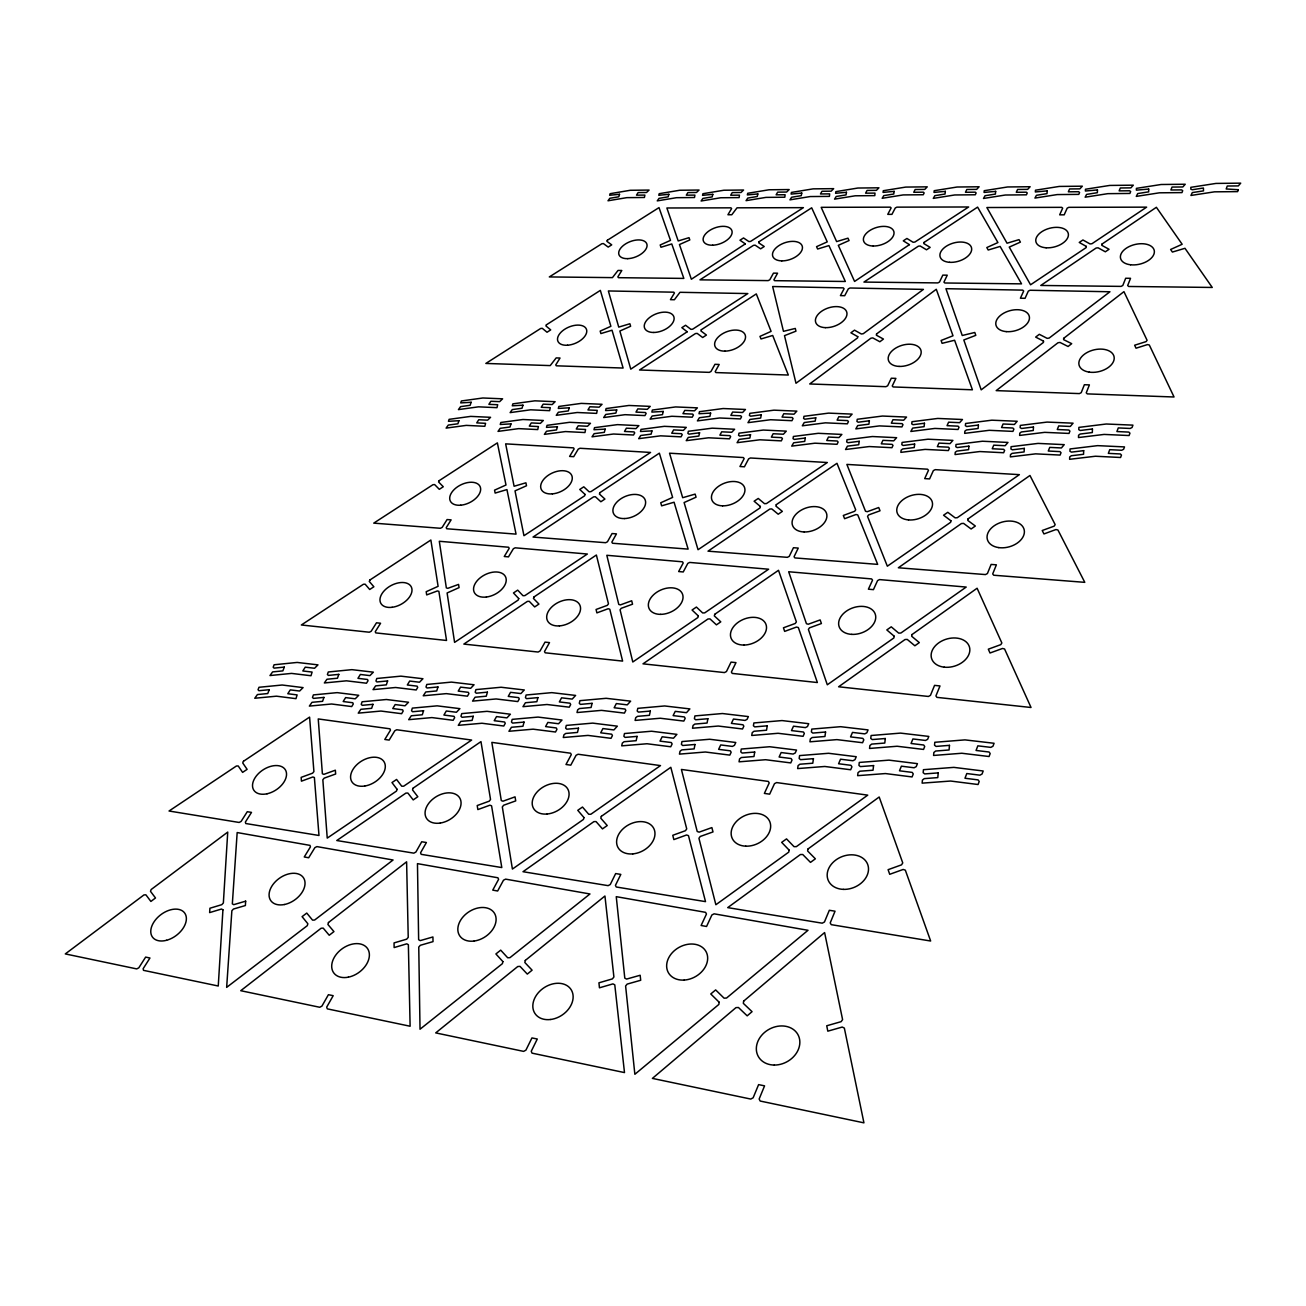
<?xml version="1.0" encoding="UTF-8"?>
<svg xmlns="http://www.w3.org/2000/svg" width="1306" height="1306" viewBox="0 0 1306 1306"><rect width="100%" height="100%" fill="white"/><g stroke="black" fill="none" stroke-linecap="round" stroke-linejoin="round"><path stroke-width="1.5" d="M1148.692 189.043L1148.676 191.851L1137.706 193.566L1136.302 196.39L1159.385 192.815L1181.963 192.602L1182.697 190.725L1181.669 189.892L1170.894 189.99L1172.053 187.068L1182.812 186.97L1185.228 184.244L1161.067 184.505L1136.4 188.358L1136.383 190.154L1148.692 189.043M1063.655 338.352L1063.623 339.642L1071.704 343.674L1068.079 346.482L1060.015 342.45L1057.974 342.76L996.184 390.625L1079.376 393.596L1081.221 392.665L1084.372 384.731L1089.4 384.895L1086.249 392.845L1087.294 393.89L1174.045 396.991L1149.313 344.996L1147.468 344.588L1136.024 348.212L1134.636 345.225L1146.064 341.617L1147.092 340.311L1123.944 291.646L1063.655 338.352M1092.436 428.988L1092.322 432.547L1080.144 434.049L1078.576 435.241L1078.495 437.543L1104.109 434.425L1129.07 435.535L1129.951 433.184L1128.841 432.09L1116.908 431.551L1118.279 427.927L1130.196 428.45L1132.073 427.47L1132.939 425.136L1106.247 424.009L1078.887 427.389L1078.789 429.658L1080.274 430.49L1092.436 428.988M1097.464 189.925L1097.367 192.7L1086.592 194.398L1085.155 197.19L1107.798 193.663L1129.886 193.451L1130.653 191.59L1129.674 190.774L1119.128 190.872L1120.336 187.982L1130.865 187.868L1133.298 185.174L1109.692 185.436L1085.466 189.239L1085.4 191.019L1097.464 189.925M1083.686 450.652L1083.556 454.276L1071.295 455.745L1069.712 456.969L1069.614 459.304L1095.424 456.235L1120.564 457.492L1121.462 455.108L1120.352 453.966L1108.337 453.378L1109.741 449.688L1121.723 450.26L1123.617 449.28L1124.515 446.913L1097.628 445.64L1070.055 448.954L1069.957 451.272L1071.442 452.121L1083.686 450.652M1043.51 341.127L1043.445 342.417L981.198 389.857L963.812 339.984L975.794 335.332L974.782 332.475L962.244 335.495L945.936 288.691L1022.745 290.128L1023.659 291.042L1020.41 298.209L1025.063 298.307L1028.312 291.124L1030.042 290.259L1109.953 291.76L1049.175 338.058L1047.151 338.352L1039.298 334.32L1035.658 337.095L1043.51 341.127M1047.183 190.872L1047.02 193.631L1036.442 195.296L1034.94 198.071L1057.191 194.578L1078.772 194.382L1079.572 192.537L1078.642 191.721L1068.341 191.819L1069.598 188.962L1079.882 188.864L1082.331 186.187L1059.248 186.431L1035.478 190.203L1035.348 191.966L1047.183 190.872M1033.47 426.997L1033.258 430.507L1021.325 431.976L1019.774 433.168L1019.627 435.437L1044.686 432.351L1069.01 433.429L1069.924 431.127L1068.879 430.033L1057.272 429.511L1058.709 425.936L1070.3 426.442L1073.075 423.177L1047.085 422.083L1020.296 425.413L1020.149 427.666L1021.57 428.482L1033.47 426.997M222.934 909.825L218.249 986.014L143.513 970.342L143.121 968.726L149.961 958L145.635 957.102L138.795 967.828L136.706 968.905L65.3 953.919L143.938 894.937L145.88 894.79L150.892 901.45L155.496 897.973L150.484 891.329L151.169 889.517L227.734 832.085L223.359 902.968L221.791 904.666L209.923 908.241L209.629 912.6L221.53 909.025L222.934 909.825M245.659 901.156L245.381 905.531L233.448 909.041L231.864 910.739L226.656 987.369L307.253 925.693L307.873 923.766L302.078 916.649L306.763 913.074L312.575 920.159L314.648 920.028L393.073 860.001L316.917 846.598L314.877 847.643L308.673 857.764L304.249 856.965L310.453 846.859L309.979 845.374L237.17 832.559L232.337 903.85L233.741 904.666L245.659 901.156M1024.328 448.366L1024.1 451.941L1012.085 453.378L1010.518 454.586L1010.354 456.888L1035.609 453.851L1060.097 455.076L1061.027 452.725L1059.966 451.615L1048.277 451.027L1049.746 447.387L1061.419 447.958L1064.227 444.644L1038.058 443.403L1011.073 446.685L1010.926 448.97L1012.346 449.819L1024.328 448.366M949.478 745.351L949.07 749.971L935.651 751.032L933.855 752.485L933.578 755.456L961.82 753.252L989.05 756.517L990.193 753.529L989.066 752.011L976.055 750.46L977.835 745.84L990.83 747.375L992.952 746.248L994.078 743.277L964.971 739.882L934.802 742.281L934.525 745.236L936.076 746.412L949.478 745.351M978.406 425.038L978.096 428.499L966.424 429.968L964.873 431.143L964.661 433.363L989.23 430.311L1012.934 431.388L1013.897 429.103L1012.901 428.025L1001.571 427.519L1003.073 423.993L1014.387 424.483L1017.194 421.267L991.825 420.189L965.591 423.487L965.379 425.707L966.75 426.507L978.406 425.038M995.662 191.362L995.417 194.088L985.034 195.72L983.5 198.463L1005.326 195.018L1026.402 194.823L1027.234 192.994L1026.353 192.194L1016.28 192.292L1017.603 189.468L1027.659 189.37L1030.124 186.725L1007.563 186.97L984.234 190.692L984.071 192.439L995.662 191.362M938.214 772.891L937.79 777.609L924.256 778.621L922.428 780.09L922.134 783.143L950.605 781.037L978.063 784.514L979.222 781.461L978.08 779.894L964.971 778.245L966.799 773.544L979.892 775.176L982.047 774.034L983.189 770.997L953.853 767.373L923.44 769.691L923.146 772.695L924.713 773.919L938.214 772.891M968.905 446.13L968.595 449.656L956.825 451.092L955.257 452.268L955.045 454.553L979.778 451.55L1003.645 452.741L1004.624 450.407L1003.628 449.313L992.233 448.758L993.752 445.166L1005.147 445.705L1007.971 442.44L982.455 441.232L956.025 444.481L955.796 446.734L957.167 447.566L968.905 446.13M924.468 423.242L924.093 426.654L912.649 428.107L910.837 431.47L934.9 428.433L958.033 429.478L959.028 427.225L958.082 426.164L947.046 425.674L948.613 422.197L959.632 422.671L962.457 419.504L937.724 418.442L911.996 421.707L911.735 423.895L913.041 424.695L924.468 423.242M885.305 738.51L884.782 743.049L871.673 744.094L869.894 745.53L869.535 748.452L897.108 746.248L923.538 749.432L924.73 746.493L923.685 745.008L911.049 743.489L912.91 738.951L925.513 740.453L927.635 739.327L928.811 736.421L900.536 733.107L871.102 735.507L870.743 738.412L872.228 739.571L885.305 738.51M876.538 333.977L876.391 335.218L883.444 339.054L879.852 341.748L872.8 337.911L870.906 338.189L809.72 383.964L885.892 386.69L887.656 385.792L891.296 378.234L895.9 378.381L892.259 385.956L893.124 386.951L972.415 389.792L954.604 340.246L942.099 343.331L941.104 340.474L953.005 335.773L936.288 289.279L876.538 333.977M945.348 191.345L945.038 194.039L934.851 195.671L933.284 198.381L954.686 194.969L975.272 194.774L976.137 192.978L975.288 192.178L965.461 192.276L966.832 189.484L976.643 189.386L979.125 186.774L957.102 187.019L934.214 190.692L934.002 192.423L945.348 191.345M873.583 765.577L873.028 770.214L859.821 771.226L858.009 772.679L857.634 775.666L885.435 773.56L912.061 776.939L913.269 773.936L912.208 772.401L899.491 770.801L901.385 766.181L914.102 767.765L916.224 766.638L917.432 763.651L888.962 760.141L859.283 762.443L858.924 765.398L860.393 766.589L873.583 765.577M914.641 444.04L914.233 447.534L902.707 448.954L901.14 450.129L900.862 452.366L925.105 449.395L948.385 450.554L949.397 448.268L948.45 447.174L937.349 446.636L938.932 443.093L950.033 443.632L952.89 440.4L927.995 439.208L902.087 442.424L901.826 444.66L903.132 445.477L914.641 444.04M1101.954 244.108L1101.791 245.316L1109.055 249.283L1105.333 251.797L1098.101 247.814L1096.126 248.026L1040.768 285.459L1121.054 286.389L1122.801 285.492L1125.69 278.26L1130.539 278.309L1127.666 285.557L1128.694 286.471L1212.246 287.451L1184.966 248.303L1172.396 252.058L1170.617 249.479L1182.159 244.271L1156.381 207.295L1101.954 244.108M743.636 1001.147L743.326 1003.351L752.06 1011.677L747.179 1015.839L738.445 1007.497L735.964 1007.628L652.412 1078.397L750.77 1099.064L753.154 1097.775L758.606 1084.617L764.565 1085.857L759.145 1099.015L760.174 1101.04L863.935 1122.85L844.345 1028.083L842.223 1027.055L827.808 1031.169L826.731 1025.781L841.113 1021.667L842.599 1019.627L824.608 932.566L743.636 1001.147M857.748 336.654L857.569 337.895L795.991 383.262L784.498 335.642L795.958 331.169L795.289 328.443L783.469 331.332L772.646 286.536L843.317 287.875L844.068 288.757L840.411 295.613L844.704 295.695L848.345 288.838L850.026 288.006L923.424 289.393L863.25 333.716L861.356 333.993L854.499 330.157L850.908 332.801L857.748 336.654M825.572 732.013L824.951 736.486L812.136 737.531L810.357 738.935L809.932 741.808L836.885 739.62L862.58 742.722L863.821 739.816L862.825 738.363L850.549 736.894L852.492 732.421L864.752 733.874L866.841 732.78L868.066 729.907L840.574 726.691L811.793 729.091L811.385 731.931L812.789 733.074L825.572 732.013M869.388 420.777L868.914 424.156L857.699 425.576L855.838 428.89L879.411 425.903L901.94 426.915L902.985 424.695L902.087 423.65L891.329 423.177L892.961 419.732L903.703 420.205L906.544 417.071L882.432 416.043L857.258 419.275L856.932 421.43L858.189 422.213L869.388 420.777M813.442 758.655L812.789 763.21L799.876 764.222L798.08 765.643L797.64 768.581L824.788 766.475L850.663 769.756L851.936 766.818L850.941 765.316L838.583 763.749L840.542 759.21L852.9 760.745L855.006 759.635L856.246 756.713L828.575 753.284L799.582 755.586L799.141 758.492L800.562 759.668L813.442 758.655M859.217 441.297L858.728 444.726L847.431 446.146L845.553 449.509L869.274 446.554L891.949 447.697L893.01 445.444L892.112 444.366L881.289 443.828L882.938 440.334L893.745 440.857L896.618 437.69L872.375 436.53L847.023 439.714L846.68 441.901L847.953 442.718L859.217 441.297M894.153 191.362L893.761 194.023L883.787 195.622L882.17 198.3L903.148 194.921L923.244 194.741L924.142 192.962L923.342 192.178L913.743 192.276L915.163 189.517L924.746 189.419L927.244 186.84L905.744 187.084L883.313 190.709L883.052 192.406L894.153 191.362M1086.298 246.41L1086.135 247.618L1030.548 284.79L1009.244 247.095L1020.41 242.116L1018.99 239.651L1007.04 243.21L986.863 207.523L1061.745 207.344L1062.66 208.176L1059.672 214.837L1064.194 214.837L1067.182 208.16L1068.847 207.328L1146.635 207.148L1091.963 243.716L1090.02 243.928L1082.935 239.978L1079.229 242.443L1086.298 246.41M719.182 1002.241L718.839 1004.445L634.863 1074.299L625.607 986.014L627.158 984.104L640.707 980.267L640.152 975.255L626.619 979.076L624.79 978.129L616.252 896.667L705.583 912.339L706.464 914.037L701.11 925.497L706.562 926.476L711.884 914.984L714.104 913.825L808.006 930.296L726.544 998.045L724.079 998.176L715.655 989.915L710.774 993.964L719.182 1002.241M767.242 725.826L766.524 730.217L753.986 731.262L752.223 732.65L751.734 735.474L778.082 733.286L803.076 736.306L804.349 733.466L803.435 732.013L791.485 730.593L793.493 726.201L805.41 727.605L807.483 726.528L808.74 723.704L782.016 720.569L753.872 722.953L753.399 725.761L754.737 726.887L767.242 725.826M815.76 417.789L815.205 421.12L804.235 422.54L802.325 425.805L825.408 422.834L847.349 423.83L848.427 421.626L847.594 420.597L837.113 420.14L838.779 416.745L849.259 417.202L852.116 414.116L828.624 413.12L803.957 416.32L803.598 418.442L804.79 419.21L815.76 417.789M754.721 752.027L753.97 756.517L741.351 757.529L739.555 758.933L739.049 761.822L765.594 759.717L790.75 762.916L792.056 760.01L791.126 758.541L779.111 757.023L781.151 752.55L793.15 754.052L795.24 752.958L796.529 750.068L769.626 746.738L741.269 749.04L740.78 751.897L742.118 753.056L754.721 752.027M846.468 192.276L846.027 194.904L836.215 196.488L834.567 199.132L855.169 195.802L874.808 195.622L874.987 193.092L865.6 193.174L867.053 190.447L876.424 190.35L878.938 187.803L857.911 188.031L835.889 191.623L835.579 193.304L846.468 192.276M805.28 438.016L804.708 441.395L793.656 442.799L791.73 446.113L814.96 443.191L837.032 444.301L838.125 442.065L837.293 441.02L826.747 440.497L828.445 437.053L838.974 437.559L841.864 434.425L818.242 433.314L793.411 436.465L793.036 438.636L794.244 439.42L805.28 438.016M968.056 518.89L967.795 520.425L975.337 526.024L971.109 528.995L963.583 523.38L961.428 523.543L898.348 567.767L985.442 574.575L987.418 573.546L991.123 564.421L996.38 564.829L992.691 573.954L993.735 575.228L1084.796 582.345L1057.925 529.991L1055.917 529.55L1043.951 533.942L1042.221 530.514L1054.171 526.138L1055.166 524.62L1029.961 475.482L968.056 518.89M911.996 634.569L911.67 636.267L919.31 642.601L914.869 645.784L907.246 639.418L905.025 639.532L838.615 686.776L928.403 696.457L930.46 695.363L934.557 685.372L939.993 685.944L935.912 695.951L936.957 697.371L1031.038 707.493L1004.575 648.984L1002.518 648.462L990.013 653L988.316 649.18L1000.788 644.642L1001.865 642.993L977.1 588.239L911.996 634.569M950.915 520.784L950.621 522.318L887.345 566.2L867.543 516.392L868.604 514.939L880.032 510.777L878.709 507.528L867.298 511.691L865.519 511.266L846.876 464.414L927.554 469.197L928.468 470.323L924.697 478.616L929.594 478.91L933.366 470.601L935.227 469.654L1019.382 474.649L957.265 517.715L955.143 517.862L947.797 512.311L943.569 515.217L950.915 520.784M707.885 718.724L707.068 723.034L694.825 724.079L693.062 725.45L692.506 728.226L718.251 726.038L742.526 728.977L743.849 726.169L742.983 724.765L731.393 723.377L733.45 719.051L745.04 720.422L747.065 719.361L748.387 716.586L722.43 713.533L694.923 715.917L694.384 718.675L695.674 719.769L707.885 718.724M761.3 414.786L760.663 418.051L749.938 419.455L747.979 422.671L770.573 419.732L791.942 420.695L793.052 418.54L792.252 417.528L782.049 417.071L783.78 413.741L793.983 414.182L796.84 411.129L773.968 410.166L749.84 413.333L749.432 415.422L750.575 416.19L761.3 414.786M801.77 193.059L801.264 195.671L791.632 197.239L789.95 199.851L810.21 196.553L829.424 196.39L829.669 193.876L820.478 193.957L821.98 191.264L831.155 191.166L833.669 188.652L813.099 188.864L791.436 192.423L791.093 194.088L801.77 193.059M694.988 744.485L694.139 748.893L681.814 749.889L680.018 751.277L679.447 754.117L705.387 752.011L729.809 755.113L731.164 752.272L730.299 750.819L718.626 749.35L720.732 744.942L732.388 746.412L734.445 745.334L735.784 742.494L709.664 739.261L681.961 741.563L681.405 744.371L682.679 745.497L694.988 744.485M750.526 434.702L749.873 438.032L739.065 439.42L737.09 442.685L759.814 439.796L781.298 440.873L782.425 438.669L781.641 437.641L771.373 437.135L773.136 433.739L783.388 434.229L786.294 431.143L763.292 430.049L739 433.184L738.576 435.306L739.735 436.09L750.526 434.702M894.235 636.251L893.892 637.932L827.302 684.785L808.381 629.394L809.508 627.827L821.409 623.533L820.152 619.926L808.267 624.219L806.439 623.713L788.677 571.75L871.624 578.917L872.539 580.158L868.392 589.186L873.436 589.643L877.567 580.599L879.509 579.586L966.211 587.063L900.895 633.018L898.691 633.116L891.247 626.831L886.823 629.933L894.235 636.251M808.022 848.965L807.598 850.957L815.368 858.809L810.487 862.384L802.749 854.499L800.398 854.532L727.72 907.621L822.225 923.179L824.461 921.987L829.326 910.282L835.04 911.196L830.208 922.918L831.253 924.664L930.656 941.022L905.336 870.171L903.181 869.453L889.712 874.302L888.096 869.682L901.532 864.85L902.756 862.923L879.183 797.003L808.022 848.965M650.339 711.068L649.425 715.313L637.475 716.357L635.712 717.696L635.108 720.422L660.248 718.235L683.822 721.075L685.193 718.333L684.377 716.945L673.112 715.606L675.251 711.362L686.499 712.684L689.862 708.913L664.64 705.958L637.785 708.342L637.181 711.052L638.405 712.113L650.339 711.068M757.839 193.925L757.268 196.504L747.799 198.055L746.069 200.651L765.985 197.386L784.824 197.222L785.102 194.741L776.123 194.823L777.658 192.145L786.636 192.047L789.167 189.55L769.022 189.778L747.718 193.288L747.342 194.937L757.839 193.925M710.627 413.104L709.925 416.336L699.396 417.724L697.404 420.891L719.557 417.985L740.404 418.932L741.547 416.794L740.796 415.798L730.838 415.357L732.617 412.059L742.575 412.5L745.448 409.48L723.132 408.533L699.477 411.684L699.004 413.741L710.627 413.104M924.077 242.426L923.815 243.585L930.15 247.389L926.493 249.789L920.175 245.985L918.347 246.197L863.935 282.08L937.806 282.912L939.487 282.063L942.818 275.125L947.258 275.174L943.944 282.112L944.809 282.994L1021.553 283.859L1000.118 246.426L988.201 250.017L986.814 247.552L997.915 242.557L977.606 207.115L924.077 242.426M637.099 736.388L636.153 740.698L624.121 741.71L622.342 743.065L621.705 745.857L647.025 743.751L670.745 746.771L672.133 743.963L671.333 742.543L660.003 741.122L662.175 736.796L673.488 738.216L676.9 734.364L651.531 731.229L624.48 733.531L623.86 736.29L625.084 737.4L637.099 736.388M699.575 432.776L698.841 436.057L688.246 437.428L686.238 440.661L708.521 437.788L729.483 438.832L730.642 436.677L729.907 435.649L719.884 435.159L721.696 431.813L731.703 432.286L734.609 429.25L712.178 428.172L688.36 431.274L687.887 433.38L688.997 434.147L699.575 432.776M525.29 960.432L524.816 962.489L532.097 970.178L527.298 974.096L520.033 966.375L517.764 966.522L435.714 1032.899L523.624 1051.379L525.91 1050.155L531.95 1037.927L537.288 1039.021L531.248 1051.281L532.015 1053.142L624.497 1072.585L614.783 984.822L612.938 983.891L599.454 987.809L598.932 982.814L612.383 978.896L613.902 976.986L604.939 895.998L525.29 960.432M789.183 850.173L788.726 852.149L715.868 904.732L698.939 838.289L700.228 836.477L713.011 831.922L711.868 827.596L699.118 832.151L697.208 831.481L681.405 769.446L768.32 781.429L769.218 782.931L764.369 793.411L769.658 794.162L774.491 783.665L776.597 782.572L867.739 795.142L796.366 846.631L794.032 846.663L786.522 838.893L781.674 842.37L789.183 850.173M909.433 244.646L854.581 281.443L838.305 245.332L849.063 240.549L847.969 238.182L836.624 241.594L821.18 207.328L890.349 207.164L891.116 207.964L887.753 214.364L891.933 214.364L895.296 207.948L896.895 207.148L968.644 206.985L914.902 242.051L913.09 242.263L906.919 238.476L903.279 240.843L909.433 244.646M502.892 961.608L502.386 963.665L420.026 1029.226L418.753 947.095L420.32 945.299L433.021 941.626L432.923 936.957L420.238 940.614L418.638 939.732L417.463 863.641L497.929 877.779L498.598 879.362L492.754 890.121L497.651 891.002L503.479 880.228L505.602 879.134L589.969 893.973L509.96 957.657L507.708 957.788L500.704 950.148L495.905 953.951L502.892 961.608M712.815 194.333L712.194 196.896L702.889 198.43L701.126 200.993L720.7 197.761L739.114 197.598L739.457 195.149L730.674 195.231L732.242 192.586L741.024 192.488L743.571 190.023L723.867 190.235L702.938 193.712L702.53 195.345L712.815 194.333M592.091 703.33L591.079 707.493L579.407 708.538L577.66 709.86L577.007 712.537L601.544 710.366L624.431 713.109L625.835 710.415L625.084 709.044L614.147 707.754L616.334 703.575L627.255 704.865L630.635 701.159L606.147 698.302L579.929 700.669L579.276 703.33L580.435 704.391L592.091 703.33M663.236 411.439L662.469 414.639L652.135 416.01L650.11 419.144L671.839 416.271L692.213 417.185L693.388 415.079L692.686 414.1L682.956 413.659L684.768 410.411L694.498 410.835L697.388 407.864L675.594 406.933L652.363 410.051L651.857 412.092L663.236 411.439M651.939 430.882L651.139 434.131L640.74 435.486L638.683 438.669L660.558 435.829L681.03 436.857L682.222 434.718L681.52 433.706L671.741 433.233L673.586 429.919L683.365 430.392L686.287 427.372L664.379 426.327L641.001 429.396L640.479 431.486L651.939 430.882M578.509 728.193L577.481 732.437L565.727 733.45L563.963 734.788L563.278 737.515L587.994 735.409L611.012 738.331L612.432 735.588L611.698 734.201L600.695 732.813L602.915 728.568L613.902 729.94L617.33 726.169L592.712 723.116L566.298 725.418L565.629 728.128L566.788 729.205L578.509 728.193M776.286 504.655L775.911 506.108L782.343 511.381L778.213 514.221L771.781 508.916L769.789 509.062L708.015 551.165L787.338 557.336L789.248 556.372L793.46 547.72L798.244 548.079L794.048 556.731L794.897 557.923L877.681 564.372L857.764 514.923L855.969 514.515L844.607 518.694L843.317 515.462L854.663 511.283L855.708 509.83L836.966 463.304L776.286 504.655M616.726 409.921L615.893 413.071L605.755 414.443L603.699 417.545L625.019 414.688L644.935 415.586L646.127 413.512L645.474 412.533L635.957 412.108L637.818 408.892L647.319 409.317L650.225 406.378L628.921 405.464L606.115 408.549L605.576 410.557L616.726 409.921M537.925 697.616L536.848 701.697L525.42 702.742L522.971 706.677L546.985 704.505L569.253 707.183L570.689 704.538L569.987 703.199L559.343 701.926L561.58 697.828L572.208 699.085L575.603 695.429L551.785 692.637L526.122 695.004L525.42 697.616L526.53 698.661L537.925 697.616M605.184 429.119L604.335 432.335L594.116 433.674L592.026 436.824L613.494 434.016L633.508 435.012L634.716 432.906L634.063 431.911L624.497 431.437L626.39 428.172L635.94 428.629L638.879 425.658L617.46 424.63L594.524 427.666L593.969 429.723L605.184 429.119M668.852 194.3L668.182 196.831L659.04 198.349L657.261 200.879L676.475 197.696L694.498 197.532L694.906 195.1L686.303 195.182L687.903 192.57L696.49 192.472L699.053 190.039L679.773 190.252L659.22 193.68L658.779 195.296L668.852 194.3M524.049 722.087L522.939 726.267L511.446 727.262L508.948 731.278L533.109 729.172L555.507 732.013L556.976 729.319L556.274 727.948L545.582 726.593L547.867 722.414L558.544 723.753L561.988 720.047L538.039 717.076L512.197 719.361L511.462 722.038L512.572 723.1L524.049 722.087M714.757 614.293L714.333 615.893L720.781 621.852L716.439 624.856L709.991 618.897L707.95 618.995L642.993 663.84L724.455 672.574L726.446 671.545L731.066 662.109L735.98 662.632L731.376 672.068L732.209 673.406L817.376 682.532L798.341 627.549L796.497 627.06L784.661 631.386L783.437 627.794L795.256 623.468L796.382 621.901L778.507 570.298L714.757 614.293M760.37 506.483L759.978 507.952L698.041 549.712L684.099 502.549L696.065 497.194L695.135 494.109L682.679 497.7L669.537 453.198L743.392 457.557L744.142 458.618L739.947 466.52L744.42 466.797L748.616 458.879L750.411 457.982L827.335 462.52L766.475 503.561L764.516 503.692L758.247 498.451L754.117 501.226L760.37 506.483M487.416 692.164L486.256 696.196L475.074 697.224L472.576 701.11L496.1 698.955L517.796 701.567L519.266 698.939L518.613 697.633L508.246 696.392L510.532 692.343L520.882 693.568L524.294 689.976L501.08 687.25L475.939 689.601L475.188 692.18L476.249 693.208L487.416 692.164M569.22 407.799L568.322 410.917L558.364 412.255L556.274 415.324L577.203 412.5L596.63 413.382L597.234 410.362L587.945 409.953L589.855 406.77L599.128 407.178L602.05 404.289L581.252 403.391L558.87 406.444L558.299 408.435L569.22 407.799M698.335 615.942L697.877 617.542L632.79 661.995L620.072 609.788L621.248 608.302L632.545 604.188L631.696 600.776L620.415 604.89L618.766 604.433L606.817 555.295L682.483 561.809L683.218 562.984L678.647 571.555L683.234 571.963L687.805 563.376L689.682 562.429L768.614 569.22L704.718 612.873L702.677 612.971L696.408 607.061L692.066 610.016L698.335 615.942M473.278 716.276L472.086 720.39L460.822 721.385L458.292 725.336L481.963 723.246L503.773 726.022L505.259 723.361L504.622 722.006L494.207 720.7L496.525 716.586L506.94 717.876L510.385 714.219L487.056 711.329L461.753 713.615L460.969 716.243L462.03 717.288L473.278 716.276M557.433 426.752L556.519 429.919L546.512 431.241L544.39 434.359L565.433 431.568L584.957 432.547L585.578 429.478L576.256 429.021L578.199 425.805L587.504 426.246L590.459 423.307L569.563 422.311L547.051 425.332L546.463 427.356L557.433 426.752M619.517 194.284L618.783 196.782L609.82 198.283L608.008 200.781L626.847 197.647L644.413 197.484L644.886 195.084L636.495 195.165L638.128 192.57L646.519 192.488L649.082 190.072L630.276 190.284L610.131 193.68L609.657 195.263L619.517 194.284M601.331 816.364L600.793 818.225L607.225 825.539L602.474 828.902L596.042 821.572L593.904 821.621L523.004 871.706L608.106 885.648L610.261 884.521L615.665 873.567L620.823 874.4L615.436 885.37L616.236 886.986L705.518 901.63L688.474 835.644L686.564 834.991L673.847 839.595L672.77 835.301L685.454 830.698L686.727 828.902L670.811 767.291L601.331 816.364M759.047 241.741L758.704 242.851L764.222 246.508L760.631 248.826L755.129 245.169L753.431 245.365L699.967 279.843L768.14 280.61L769.789 279.794L773.462 273.134L777.576 273.183L773.903 279.827L774.621 280.676L845.341 281.476L828.935 245.577L817.621 249.022L816.56 246.654L827.253 241.871L811.679 207.801L759.047 241.741M328.475 922.526L327.888 924.452L333.944 931.586L329.226 935.259L323.186 928.093L321.096 928.256L240.745 990.699L319.725 1007.269L321.913 1006.126L328.41 994.699L333.193 995.678L326.696 1007.122L327.267 1008.852L410.117 1026.238L408.37 944.695L406.77 943.83L394.134 947.568L394.053 942.916L406.672 939.177L408.223 937.382L406.607 861.813L328.475 922.526M437.951 686.956L436.726 690.939L425.772 691.968L423.242 695.788L446.277 693.633L467.434 696.18L468.919 693.6L468.315 692.311L458.226 691.103L460.561 687.119L470.65 688.311L474.062 684.768L451.435 682.107L426.801 684.458L426.001 687.005L427.013 688.001L437.951 686.956M583.994 817.589L583.423 819.45L512.409 869.061L502.32 806.945L503.643 805.247L515.723 800.888L515.037 796.856L502.99 801.198L501.292 800.578L491.84 742.379L570.591 753.219L571.293 754.639L565.988 764.5L570.771 765.169L576.077 755.292L578.101 754.248L660.493 765.594L590.867 814.242L588.728 814.275L582.492 807.043L577.774 810.324L583.994 817.589M522.955 405.187L522.008 408.256L512.246 409.594L510.124 412.614L530.644 409.806L549.614 410.672L550.283 407.684L541.223 407.292L543.165 404.158L552.209 404.55L555.132 401.693L534.84 400.828L512.899 403.848L512.279 405.807L522.955 405.187M423.568 710.725L422.295 714.774L411.276 715.77L408.696 719.671L431.894 717.582L453.133 720.292L454.668 717.663L454.064 716.341L443.909 715.051L446.293 711.003L456.431 712.26L459.892 708.652L437.151 705.844L412.353 708.113L411.537 710.709L412.549 711.737L423.568 710.725M510.973 423.879L509.993 426.997L500.182 428.319L498.027 431.388L518.662 428.629L537.729 429.576L538.415 426.556L529.305 426.115L531.281 422.932L540.374 423.373L543.329 420.467L522.939 419.504L500.867 422.475L500.231 424.483L510.973 423.879M701.306 329.749L700.93 330.94L706.432 335.054L702.677 337.503L697.175 333.389L695.429 333.569L639.532 369.99L709.272 372.357L710.97 371.492L714.97 364.309L719.182 364.456L715.182 371.639L715.884 372.569L788.318 375.034L772.695 335.462L760.99 338.972L759.978 336.377L771.095 331.381L756.305 293.915L701.306 329.749M745.318 243.879L691.364 279.239L679.447 244.549L689.813 239.945L689.013 237.676L678.206 240.957L666.876 207.981L730.952 207.834L731.605 208.601L727.915 214.755L731.801 214.755L737.025 207.817L803.402 207.654L750.607 241.398L748.909 241.594L743.538 237.953L739.963 240.222L745.318 243.879M387.621 680.932L386.331 684.85L375.606 685.879L373.043 689.633L395.587 687.495L416.173 689.976L417.708 687.429L417.136 686.156L407.309 684.981L409.692 681.063L419.504 682.222L422.932 678.728L400.893 676.149L376.797 678.483L375.948 680.981L376.912 681.961L387.621 680.932M687.201 331.773L630.765 369.141L619.86 331.038L630.618 326.255L629.884 323.757L618.734 327.104L608.367 290.96L673.782 292.185L674.418 293.034L670.435 299.662L674.386 299.743L679.985 292.299L747.832 293.572L692.686 329.177L690.939 329.357L685.585 325.259L681.846 327.675L687.201 331.773M372.994 704.326L371.655 708.309L360.864 709.305L358.252 713.141L380.944 711.052L401.628 713.696L403.179 711.101L402.64 709.811L392.763 708.554L395.179 704.571L405.04 705.795L408.517 702.253L386.38 699.51L362.105 701.779L361.24 704.326L362.203 705.322L372.994 704.326M471.156 402.281L470.127 405.301L460.577 406.623L458.439 409.611L478.502 406.835L496.966 407.668L497.7 404.729L488.885 404.354L490.86 401.269L499.676 401.644L502.598 398.82L482.845 397.987L461.377 400.975L460.708 402.917L471.156 402.281M458.928 420.712L457.9 423.781L448.285 425.087L446.113 428.107L466.291 425.381L484.836 426.295L485.587 423.324L476.739 422.883L478.747 419.748L487.595 420.173L490.566 417.316L470.715 416.385L449.117 419.34L448.448 421.299L458.928 420.712M599.895 492.656L599.421 494.043L604.923 499.055L600.858 501.749L595.373 496.737L593.544 496.884L533.044 537.06L605.625 542.708L607.453 541.778L612.073 533.55L616.448 533.876L611.845 542.104L612.514 543.247L688.131 549.108L674.076 502.222L661.636 505.846L660.738 502.777L672.623 497.406L659.367 453.166L599.895 492.656M338.825 674.369L337.454 678.222L326.957 679.251L324.361 682.956L346.449 680.818L366.48 683.218L368.031 680.72L367.525 679.479L357.942 678.336L360.358 674.467L369.925 675.61L373.353 672.166L351.902 669.652L328.296 671.986L327.414 674.435L328.328 675.414L338.825 674.369M534.007 596.94L533.468 598.458L538.921 604.074L534.676 606.931L529.224 601.299L527.346 601.413L463.842 644.087L538.088 652.037L539.998 651.057L545.026 642.128L549.516 642.601L544.488 651.547L545.157 652.804L622.619 661.097L609.788 609.2L608.139 608.743L596.891 612.889L596.075 609.478L607.306 605.347L608.465 603.862L596.385 555.017L534.007 596.94M585.072 494.452L584.582 495.839L523.951 535.705L515.021 490.876L526.514 485.75L525.91 482.812L514.091 486.256L505.651 443.86L573.53 447.876L574.134 448.889L569.596 456.431L573.709 456.676L578.248 449.133L579.978 448.268L650.551 452.447L590.949 491.644L589.12 491.791L583.782 486.812L579.75 489.456L585.072 494.452M323.97 697.404L322.566 701.322L312.003 702.318L309.375 706.089L331.577 703.999L351.706 706.562L353.289 704.016L352.783 702.742L343.168 701.534L345.617 697.6L355.232 698.808L358.709 695.298L337.16 692.637L313.407 694.906L312.493 697.404L313.407 698.4L323.97 697.404M1238.317 189.713L1237.615 191.623L1214.482 191.835L1190.941 195.459L1192.296 192.602L1203.495 190.872L1203.43 188.015L1192.247 189.745L1190.843 189.158L1190.811 187.329L1215.968 183.428L1240.7 183.15L1238.317 185.909L1227.281 186.023L1226.187 188.978L1238.317 189.713M518.743 598.556L518.188 600.058L454.586 642.389L447.109 592.973L459.075 587.618L458.569 584.402L447.827 588.32L446.342 587.896L439.306 541.272L508.622 547.247L509.193 548.357L504.263 556.503L508.475 556.878L513.389 548.716L515.201 547.818L587.374 554.022L524.865 595.618L522.988 595.716L517.698 590.132L513.47 592.957L518.743 598.556M413.153 788.122L412.5 789.885L417.822 796.725L413.202 799.909L407.88 793.052L405.905 793.101L336.785 840.525L413.822 853.145L415.879 852.067L421.724 841.766L426.393 842.517L420.548 852.834L421.169 854.336L501.798 867.559L491.578 805.802L489.881 805.198L477.849 809.589L477.212 805.541L489.228 801.166L490.534 799.468L480.967 741.612L413.153 788.122M284.3 667.105L282.863 670.876L272.611 671.904L269.983 675.545L291.548 673.406L310.991 675.741L312.101 672.068L302.812 670.957L305.261 667.17L314.55 668.264L317.978 664.868L297.164 662.436L274.113 664.77L273.183 667.186L274.064 668.133L284.3 667.105M607.323 240.288L606.915 241.349L611.714 244.859L608.188 247.095L603.405 243.569L601.805 243.765L549.32 276.937L612.449 277.623L618.016 270.44L621.819 270.489L617.852 276.872L618.44 277.688L683.838 278.407L671.757 243.944L660.967 247.258L660.199 244.989L670.5 240.369L659.008 207.605L607.323 240.288M269.216 689.715L267.746 693.551L257.429 694.547L254.768 698.253L276.448 696.18L295.972 698.661L297.115 694.906L287.793 693.731L290.291 689.878L299.613 691.037L303.074 687.609L282.178 685.013L258.996 687.283L258.049 689.731L258.914 690.711L269.216 689.715M397.122 789.363L396.436 791.11L327.235 838.109L322.843 779.764L324.182 778.147L335.658 774.001L335.348 770.197L323.904 774.344L322.386 773.772L318.24 718.937L389.939 728.813L390.478 730.152L384.797 739.474L389.155 740.078L394.82 730.74L396.763 729.76L471.629 740.061L403.701 786.179L401.742 786.228L396.583 779.453L391.98 782.572L397.122 789.363M546.398 324.819L545.941 325.961L550.708 329.896L547.034 332.246L542.284 328.312L540.635 328.492L485.848 363.443L550.218 365.598L556.176 357.909L560.045 358.024L555.752 364.913L556.323 365.811L623.109 368.047L612.024 330.206L600.891 333.585L600.172 331.104L610.881 326.304L600.352 290.389L546.398 324.819M439.159 480.673L438.604 481.996L443.273 486.746L439.306 489.326L434.637 484.575L432.939 484.706L373.745 523.135L440.4 528.277L442.179 527.379L447.093 519.559L451.125 519.853L446.195 527.689L446.734 528.767L516.05 534.121L506.94 489.587L495.137 493.08L494.566 490.142L505.993 484.999L497.374 442.881L439.159 480.673M369.892 580.011L369.288 581.448L373.875 586.769L369.712 589.496L365.125 584.174L363.378 584.288L301.343 624.986L369.304 632.218L371.149 631.288L376.487 622.815L380.585 623.24L375.246 631.729L375.753 632.904L446.538 640.462L438.881 591.373L437.396 590.949L426.687 594.916L426.197 591.7L438.098 586.329L430.866 540.015L369.892 580.011M243.455 761.284L242.72 762.949L247.112 769.348L242.606 772.385L238.214 765.953L236.386 766.018L169.045 811.01L239.129 822.454L241.104 821.425L247.275 811.712L251.503 812.397L245.348 822.111L245.789 823.531L318.99 835.481L314.387 777.527L312.869 776.972L301.441 781.168L301.164 777.364L312.575 773.185L313.913 771.585L309.587 717.108L243.455 761.284M567.522 345.225A15.492 8.75 -23.2 0 0 586.476 329.357A15.492 8.75 -23.2 0 0 562.413 330.94A15.492 8.75 -23.2 0 0 567.522 345.225M724.977 351.134A16.129 9.469 -20.7 0 0 745.269 335.169A16.129 9.469 -20.7 0 0 719.981 335.495A16.129 9.469 -20.7 0 0 724.977 351.134M653.816 332.475A15.688 8.979 -21.8 0 0 673.945 317.064A15.688 8.979 -21.8 0 0 649.768 317.391A15.688 8.979 -21.8 0 0 653.816 332.475M804.235 531.966A18.023 11.803 -20 0 0 826.502 513.307A18.023 11.803 -20 0 0 797.754 512.556A18.023 11.803 -20 0 0 804.235 531.966M722.593 505.846A17.484 11.134 -21.6 0 0 744.681 487.922A17.484 11.134 -21.6 0 0 717.337 487.22A17.484 11.134 -21.6 0 0 722.593 505.846M998.747 547.606A19.035 12.864 -15.3 0 0 1024.214 529.942A19.035 12.864 -15.3 0 0 994.209 525.763A19.035 12.864 -15.3 0 0 998.747 547.606M908.519 519.919A18.382 12.146 -17.5 0 0 932.255 501.977A18.382 12.146 -17.5 0 0 903.115 499.594A18.382 12.146 -17.5 0 0 908.519 519.919M460.773 505.193A16.554 9.893 -26.3 0 0 480.233 486.893A16.554 9.893 -26.3 0 0 454.521 489.195A16.554 9.893 -26.3 0 0 460.773 505.193M624.431 518.564A17.223 10.823 -23.6 0 0 645.213 500.018A17.223 10.823 -23.6 0 0 618.13 500.884A17.223 10.823 -23.6 0 0 624.431 518.564M552.405 493.864A16.749 10.203 -24.7 0 0 571.734 475.4A16.749 10.203 -24.7 0 0 545.288 477.67A16.749 10.203 -24.7 0 0 552.405 493.864M364.733 786.032A18.937 12.423 -31.9 0 0 384.339 762.28A18.937 12.423 -31.9 0 0 354.791 766.883A18.937 12.423 -31.9 0 0 364.733 786.032M440.334 823.041A19.476 13.289 -31.5 0 0 459.859 798.195A19.476 13.289 -31.5 0 0 429.037 802.961A19.476 13.289 -31.5 0 0 440.334 823.041M267.028 793.787A18.79 11.95 -33.3 0 0 285.345 769.773A18.79 11.95 -33.3 0 0 256.188 776.156A18.79 11.95 -33.3 0 0 267.028 793.787M745.808 846.174A20.57 15.394 -24.7 0 0 769.985 822.16A20.57 15.394 -24.7 0 0 736.927 820.968A20.57 15.394 -24.7 0 0 745.808 846.174M284.398 904.519A19.949 13.272 -35.4 0 0 303.792 878.285A19.949 13.272 -35.4 0 0 272.987 884.488A19.949 13.272 -35.4 0 0 284.398 904.519M348.359 977.166A20.831 14.513 -36.3 0 0 367.851 949.054A20.831 14.513 -36.3 0 0 335.413 955.568A20.831 14.513 -36.3 0 0 348.359 977.166M166.548 940.287A20.096 12.929 -37.3 0 0 184.897 913.351A20.096 12.929 -37.3 0 0 154.255 921.53A20.096 12.929 -37.3 0 0 166.548 940.287M684.213 980.071A21.598 16.782 -29.5 0 0 706.22 951.943A21.598 16.782 -29.5 0 0 671.023 954.18A21.598 16.782 -29.5 0 0 684.213 980.071M774.327 1065.059A22.643 18.545 -28.7 0 0 798.537 1035.821A22.643 18.545 -28.7 0 0 761.398 1035.625A22.643 18.545 -28.7 0 0 774.327 1065.059M474.127 941.038A20.716 14.905 -33.4 0 0 494.778 913.825A20.716 14.905 -33.4 0 0 461.998 918.183A20.716 14.905 -33.4 0 0 474.127 941.038M550.724 1019.48A21.663 16.39 -34 0 0 571.457 990.193A21.663 16.39 -34 0 0 536.75 994.731A21.663 16.39 -34 0 0 550.724 1019.48M843.301 889.37A21.288 16.537 -22.2 0 0 867.576 864.131A21.288 16.537 -22.2 0 0 832.64 862.793A21.288 16.537 -22.2 0 0 843.301 889.37M547.149 814.013A19.672 13.827 -29.2 0 0 568.061 789.575A19.672 13.827 -29.2 0 0 536.701 792.432A19.672 13.827 -29.2 0 0 547.149 814.013M632.855 853.879A20.276 14.823 -28.1 0 0 653.686 828.265A20.276 14.823 -28.1 0 0 620.823 831.204A20.276 14.823 -28.1 0 0 632.855 853.879M486.42 597.022A17.484 11.003 -27 0 0 505.455 576.632A17.484 11.003 -27 0 0 477.784 580.044A17.484 11.003 -27 0 0 486.42 597.022M559.409 625.9A17.974 11.689 -26.1 0 0 579.946 605.298A17.974 11.689 -26.1 0 0 551.524 607.225A17.974 11.689 -26.1 0 0 559.409 625.9M392.143 607.29A17.305 10.628 -28.6 0 0 411.374 587.08A17.305 10.628 -28.6 0 0 384.454 590.524A17.305 10.628 -28.6 0 0 392.143 607.29M851.773 634.373A19.117 13.256 -19.4 0 0 875.265 614.179A19.117 13.256 -19.4 0 0 844.525 612.579A19.117 13.256 -19.4 0 0 851.773 634.373M944.205 667.17A19.802 14.121 -17 0 0 969.493 647.123A19.802 14.121 -17 0 0 937.741 643.597A19.802 14.121 -17 0 0 944.205 667.17M660.689 614.359A18.202 12.081 -23.9 0 0 682.581 594.328A18.202 12.081 -23.9 0 0 653.8 594.557A18.202 12.081 -23.9 0 0 660.689 614.359M743.898 645.05A18.774 12.864 -22.3 0 0 765.887 624.154A18.774 12.864 -22.3 0 0 735.653 624.366A18.774 12.864 -22.3 0 0 743.898 645.05M712.701 245.201A15.166 8.342 -20.4 0 0 731.899 230.656A15.166 8.342 -20.4 0 0 708.276 231.423A15.166 8.342 -20.4 0 0 712.701 245.201M781.821 260.874A15.59 8.767 -19.4 0 0 802.325 246.442A15.59 8.767 -19.4 0 0 778.294 246.034A15.59 8.767 -19.4 0 0 781.821 260.874M627.729 258.653A14.954 8.146 -21.8 0 0 646.911 244.206A14.954 8.146 -21.8 0 0 623.99 244.989A14.954 8.146 -21.8 0 0 627.729 258.653M1046.122 247.781A16.7 9.632 -14.8 0 0 1068.243 233.35A16.7 9.632 -14.8 0 0 1041.91 231.635A16.7 9.632 -14.8 0 0 1046.122 247.781M1006.224 331.61A17.223 10.383 -15.3 0 0 1029.308 316.444A17.223 10.383 -15.3 0 0 1002.339 314.028A17.223 10.383 -15.3 0 0 1006.224 331.61M1089.237 372.128A17.99 11.15 -13.6 0 0 1114.132 357.06A17.99 11.15 -13.6 0 0 1086.217 353.012A17.99 11.15 -13.6 0 0 1089.237 372.128M825.327 327.643A16.358 9.632 -18.8 0 0 846.827 312.379A16.358 9.632 -18.8 0 0 821.425 311.383A16.358 9.632 -18.8 0 0 825.327 327.643M899.067 366.415A17.011 10.35 -17.5 0 0 920.942 350.334A17.011 10.35 -17.5 0 0 894.022 349.224A17.011 10.35 -17.5 0 0 899.067 366.415M1130.588 264.775A17.288 10.105 -13.2 0 0 1154.275 250.621A17.288 10.105 -13.2 0 0 1127.323 247.552A17.288 10.105 -13.2 0 0 1130.588 264.775M873.273 246.018A15.852 8.979 -17.8 0 0 893.843 231.505A15.852 8.979 -17.8 0 0 868.98 231.08A15.852 8.979 -17.8 0 0 873.273 246.018M949.576 262.31A16.341 9.436 -16.5 0 0 971.566 247.977A16.341 9.436 -16.5 0 0 946.197 246.295A16.341 9.436 -16.5 0 0 949.576 262.31"/></g></svg>
